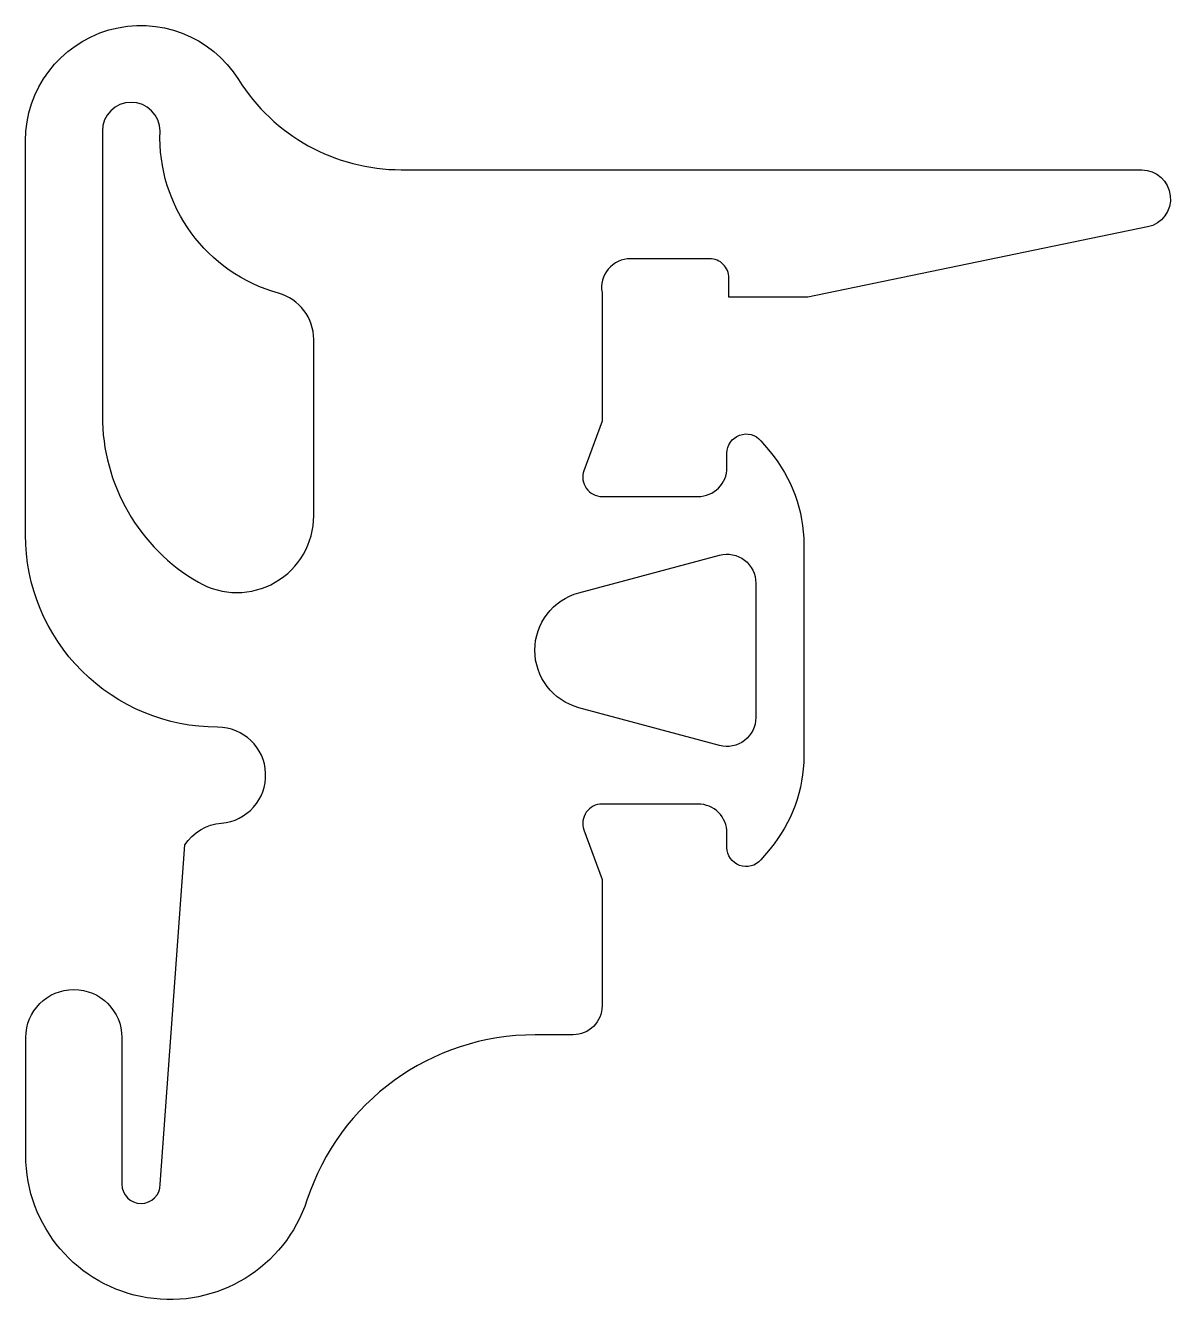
# Model space of a CAD drawing. Header units: millimetres. Extents: x -6 to 5.9, y -11.8 to 1.5.
import ezdxf

# ---------------------------------------------------------------- set-up
doc = ezdxf.new("R2010")
doc.units = ezdxf.units.MM

msp = doc.modelspace()

# ---------------------------------------------------------------- linework, layer by layer
for points in [[(-6, 0.301, -0.753051), (-3.783, 0.938, 0.258199), (-2.089, 0), (5.616, -0.002, -0.903019), (5.676, -0.595), (2.141, -1.326), (1.32, -1.326), (1.32, -1.126, 0.414214), (1.12, -0.926), (0.295, -0.926, 0.466308), (0, -1.278), (0, -2.614), (-0.188, -3.131, 0.520567), (0, -3.399), (1, -3.399, 0.414214), (1.3, -3.099), (1.3, -2.949, -0.700208), (1.653, -2.82), (1.749, -2.935, -0.176327), (2.1, -3.899), (2.1, -6.099, -0.176327), (1.749, -7.063), (1.653, -7.178, -0.700207), (1.3, -7.049), (1.3, -6.899, 0.414214), (1, -6.599), (0, -6.599, 0.520567), (-0.188, -6.867), (0, -7.384), (0, -8.699, -0.414214), (-0.3, -8.999), (-0.696, -8.999, 0.324203), (-3.071, -10.72, -0.852934), (-5.997, -10.253), (-5.997, -9.028, -1), (-4.997, -9.028), (-4.997, -10.553, 0.999969), (-4.597, -10.553), (-4.341, -7.023, -0.233259), (-3.961, -6.797, 0.961648), (-4, -5.799, -0.414214), (-6, -3.799), (-6, 0.301)], [(-4.2, -4.291, 0.57735), (-3, -3.599), (-3, -1.767, 0.337047), (-3.366, -1.285, -0.347385), (-4.6, 0.401, 1), (-5.2, 0.401), (-5.2, -2.559, 0.267949), (-4.2, -4.291)], [(-0.241, -5.596, -0.767327), (-0.241, -4.401), (1.222, -4.009, -0.493145), (1.6, -4.299), (1.6, -5.699, -0.493145), (1.222, -5.989), (-0.241, -5.596)]]:
    msp.add_lwpolyline(points, format="xyb", close=True)

doc.saveas('drawing.dxf')
